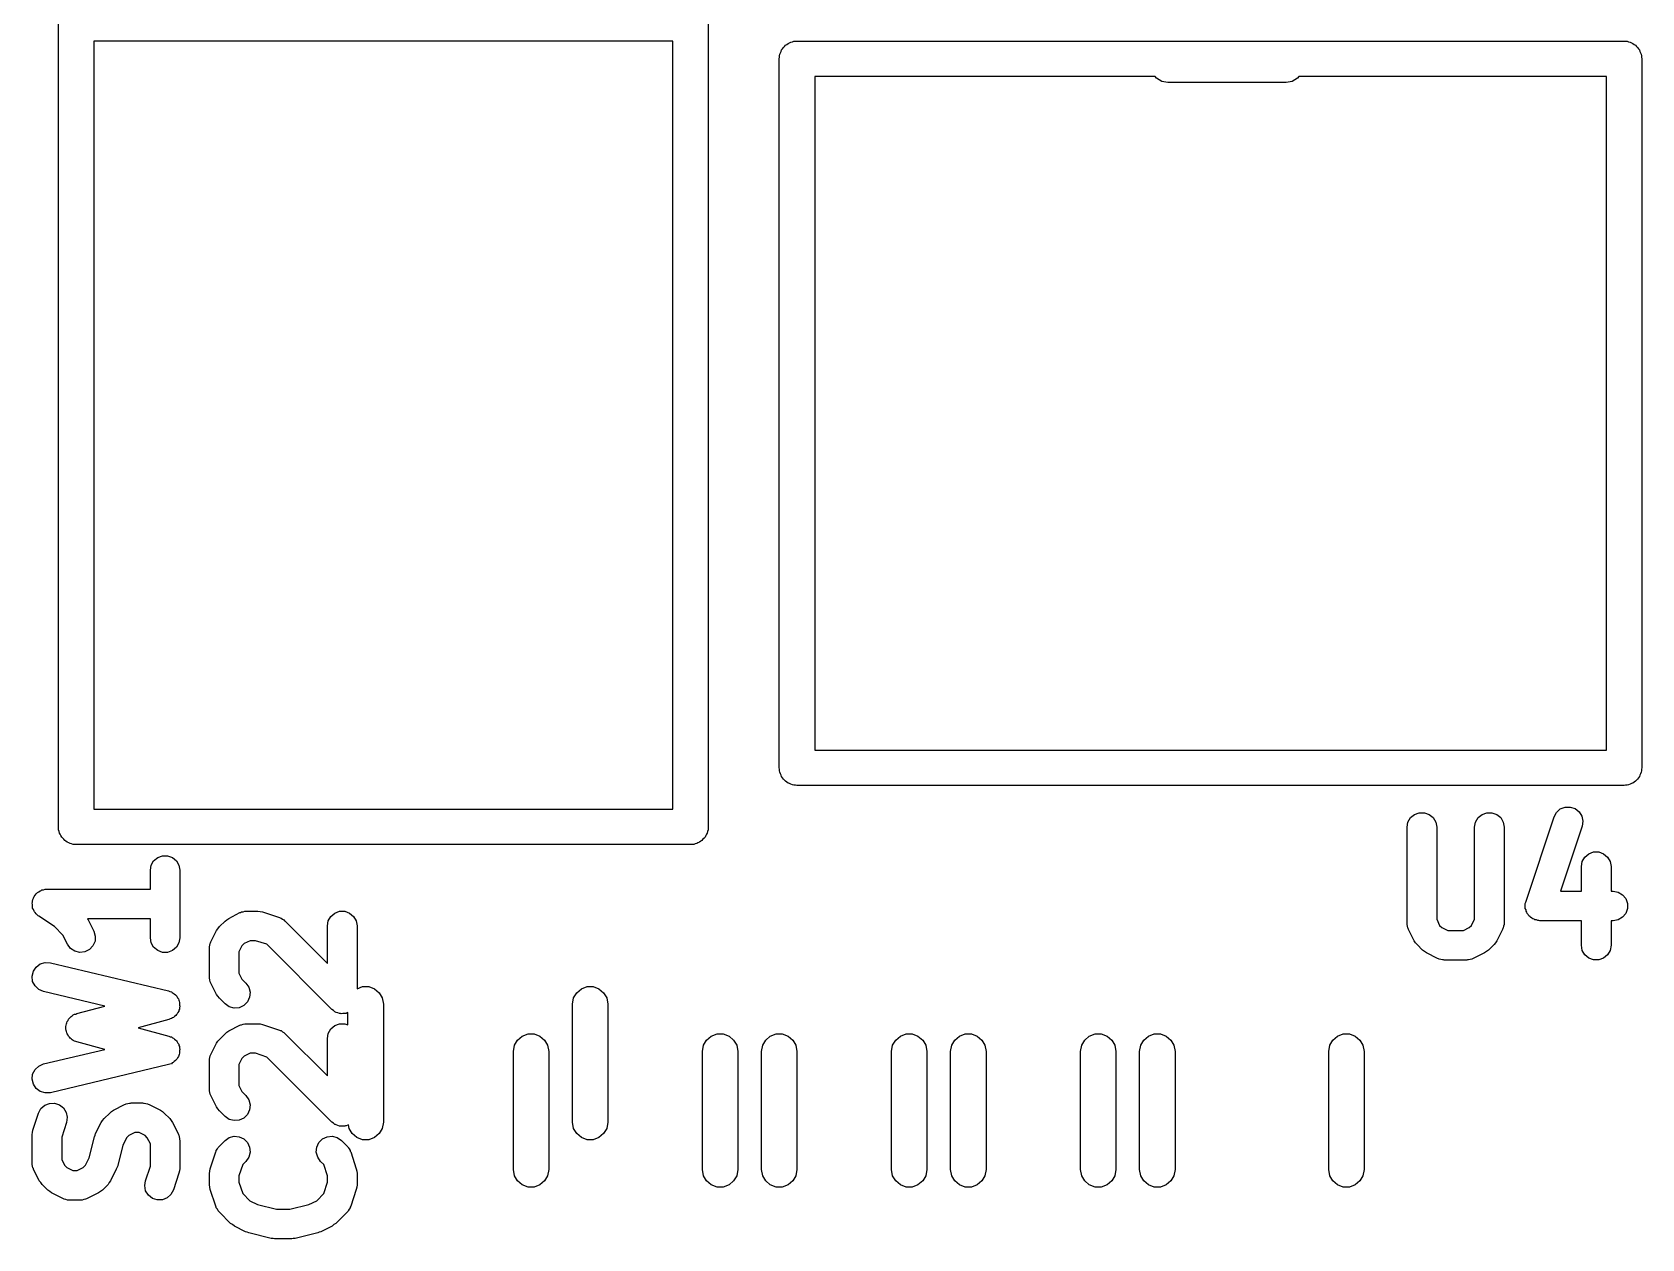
# Model space of a CAD drawing. Extents: x 133.5 to 186.6, y -127.2 to -72.7.
# Drawn here: x 163.01 to 169.82, y -103.44 to -98.34 of the extents above; entities that cross this region are included whole.
import ezdxf

# ---------------------------------------------------------------- set-up
doc = ezdxf.new("R2010")
doc.units = 0
doc.header["$MEASUREMENT"] = 0
doc.layers.add('BLACK', color=7, linetype='CONTINUOUS')

msp = doc.modelspace()

# ---------------------------------------------------------------- linework, layer by layer
at = {"layer": 'Black'}
for p, q in [((163.125, -101.7), (163.125, -98.3)), ((165.875, -98.3), (165.875, -101.7)), ((163.275, -98.375), (163.275, -101.625)), ((165.725, -98.375), (163.275, -98.375)), ((165.725, -101.625), (165.725, -98.375)), ((166.18, -98.4243), (166.183, -98.4187)), ((166.183, -98.4187), (166.185, -98.4125)), ((166.185, -98.4125), (166.189, -98.4075)), ((166.189, -98.4075), (166.193, -98.4018)), ((166.193, -98.4018), (166.198, -98.3976)), ((166.198, -98.3976), (166.202, -98.3925)), ((166.202, -98.3925), (166.207, -98.3893)), ((166.207, -98.3893), (166.213, -98.385)), ((166.213, -98.385), (166.219, -98.3828)), ((166.219, -98.3828), (166.224, -98.3795)), ((166.224, -98.3795), (166.231, -98.3784)), ((166.231, -98.3784), (166.237, -98.3761)), ((166.237, -98.3761), (166.244, -98.3761)), ((166.244, -98.3761), (166.25, -98.375)), ((166.25, -98.375), (169.75, -98.375)), ((169.75, -98.375), (169.756, -98.3761)), ((169.756, -98.3761), (169.763, -98.3761)), ((169.763, -98.3761), (169.769, -98.3784)), ((169.769, -98.3784), (169.776, -98.3795)), ((169.776, -98.3795), (169.781, -98.3828)), ((169.781, -98.3828), (169.787, -98.385)), ((169.787, -98.385), (169.793, -98.3893)), ((169.793, -98.3893), (169.798, -98.3925)), ((169.798, -98.3925), (169.802, -98.3976)), ((169.802, -98.3976), (169.807, -98.4018)), ((169.807, -98.4018), (169.811, -98.4075)), ((169.811, -98.4075), (169.815, -98.4125)), ((169.815, -98.4125), (169.817, -98.4187)), ((169.817, -98.4187), (169.82, -98.4243)), ((166.175, -98.45), (166.176, -98.4435)), ((166.175, -101.45), (166.175, -98.45)), ((166.176, -98.437), (166.178, -98.4308)), ((166.176, -98.4435), (166.176, -98.437)), ((166.178, -98.4308), (166.18, -98.4243)), ((169.82, -98.4243), (169.822, -98.4308)), ((169.822, -98.4308), (169.824, -98.437)), ((169.824, -98.437), (169.824, -98.4435)), ((169.824, -98.4435), (169.825, -98.45)), ((169.825, -98.45), (169.825, -101.45)), ((167.766, -98.525), (166.325, -98.525)), ((166.325, -98.525), (166.325, -101.375)), ((167.772, -98.5325), (167.766, -98.525)), ((167.794, -98.5455), (167.772, -98.5325)), ((167.82, -98.55), (167.794, -98.5455)), ((168.32, -98.55), (167.82, -98.55)), ((168.346, -98.5455), (168.32, -98.55)), ((168.368, -98.5325), (168.346, -98.5455)), ((168.374, -98.525), (168.368, -98.5325)), ((169.675, -98.525), (168.374, -98.525)), ((169.675, -101.375), (169.675, -98.525)), ((166.325, -101.375), (169.675, -101.375)), ((166.176, -101.456), (166.175, -101.45)), ((166.176, -101.463), (166.176, -101.456)), ((166.178, -101.469), (166.176, -101.463)), ((166.18, -101.476), (166.178, -101.469)), ((166.183, -101.481), (166.18, -101.476)), ((166.185, -101.487), (166.183, -101.481)), ((169.817, -101.481), (169.815, -101.487)), ((169.82, -101.476), (169.817, -101.481)), ((169.822, -101.469), (169.82, -101.476)), ((169.824, -101.463), (169.822, -101.469)), ((169.825, -101.45), (169.824, -101.456)), ((169.824, -101.456), (169.824, -101.463)), ((166.189, -101.493), (166.185, -101.487)), ((166.193, -101.498), (166.189, -101.493)), ((166.198, -101.502), (166.193, -101.498)), ((166.202, -101.507), (166.198, -101.502)), ((166.207, -101.511), (166.202, -101.507)), ((166.213, -101.515), (166.207, -101.511)), ((166.219, -101.517), (166.213, -101.515)), ((166.224, -101.52), (166.219, -101.517)), ((166.231, -101.522), (166.224, -101.52)), ((166.237, -101.524), (166.231, -101.522)), ((166.244, -101.524), (166.237, -101.524)), ((166.25, -101.525), (166.244, -101.524)), ((169.75, -101.525), (166.25, -101.525)), ((169.756, -101.524), (169.75, -101.525)), ((169.763, -101.524), (169.756, -101.524)), ((169.769, -101.522), (169.763, -101.524)), ((169.776, -101.52), (169.769, -101.522)), ((169.781, -101.517), (169.776, -101.52)), ((169.787, -101.515), (169.781, -101.517)), ((169.793, -101.511), (169.787, -101.515)), ((169.798, -101.507), (169.793, -101.511)), ((169.802, -101.502), (169.798, -101.507)), ((169.807, -101.498), (169.802, -101.502)), ((169.811, -101.493), (169.807, -101.498)), ((169.815, -101.487), (169.811, -101.493)), ((169.48, -101.624), (169.501, -101.616)), ((169.501, -101.616), (169.522, -101.616)), ((169.522, -101.616), (169.543, -101.622)), ((163.275, -101.625), (165.725, -101.625)), ((168.832, -101.701), (168.835, -101.68)), ((168.835, -101.68), (168.846, -101.661)), ((168.846, -101.661), (168.863, -101.647)), ((168.863, -101.647), (168.883, -101.64)), ((168.883, -101.64), (168.905, -101.64)), ((168.905, -101.64), (168.925, -101.647)), ((168.925, -101.647), (168.942, -101.661)), ((168.942, -101.661), (168.953, -101.68)), ((168.953, -101.68), (168.957, -101.701)), ((169.117, -101.701), (169.121, -101.68)), ((169.121, -101.68), (169.132, -101.661)), ((169.132, -101.661), (169.149, -101.647)), ((169.149, -101.647), (169.169, -101.64)), ((169.169, -101.64), (169.191, -101.64)), ((169.191, -101.64), (169.211, -101.647)), ((169.211, -101.647), (169.228, -101.661)), ((169.228, -101.661), (169.238, -101.68)), ((169.238, -101.68), (169.242, -101.701)), ((169.335, -102.015), (169.454, -101.658)), ((169.454, -101.658), (169.464, -101.639)), ((169.464, -101.639), (169.48, -101.624)), ((169.543, -101.622), (169.56, -101.636)), ((169.56, -101.636), (169.571, -101.654)), ((169.571, -101.654), (169.576, -101.676)), ((169.576, -101.676), (169.572, -101.697)), ((163.126, -101.706), (163.125, -101.7)), ((163.126, -101.713), (163.126, -101.706)), ((163.128, -101.719), (163.126, -101.713)), ((163.13, -101.726), (163.128, -101.719)), ((163.133, -101.731), (163.13, -101.726)), ((163.135, -101.737), (163.133, -101.731)), ((163.139, -101.743), (163.135, -101.737)), ((163.143, -101.748), (163.139, -101.743)), ((163.148, -101.752), (163.143, -101.748)), ((163.152, -101.757), (163.148, -101.752)), ((165.852, -101.752), (165.848, -101.757)), ((165.857, -101.748), (165.852, -101.752)), ((165.861, -101.743), (165.857, -101.748)), ((165.865, -101.737), (165.861, -101.743)), ((165.867, -101.731), (165.865, -101.737)), ((165.87, -101.726), (165.867, -101.731)), ((165.872, -101.719), (165.87, -101.726)), ((165.874, -101.713), (165.872, -101.719)), ((165.875, -101.7), (165.874, -101.706)), ((165.874, -101.706), (165.874, -101.713)), ((168.832, -102.106), (168.832, -101.701)), ((168.957, -101.701), (168.957, -102.091)), ((169.117, -102.091), (169.117, -101.701)), ((169.242, -101.701), (169.242, -102.106)), ((169.572, -101.697), (169.481, -101.972)), ((163.157, -101.761), (163.152, -101.757)), ((163.162, -101.765), (163.157, -101.761)), ((163.169, -101.767), (163.162, -101.765)), ((163.174, -101.77), (163.169, -101.767)), ((163.181, -101.772), (163.174, -101.77)), ((163.187, -101.774), (163.181, -101.772)), ((163.194, -101.774), (163.187, -101.774)), ((163.2, -101.775), (163.194, -101.774)), ((165.8, -101.775), (163.2, -101.775)), ((163.545, -101.829), (163.565, -101.822)), ((163.565, -101.822), (163.587, -101.822)), ((163.587, -101.822), (163.607, -101.829)), ((165.806, -101.774), (165.8, -101.775)), ((165.813, -101.774), (165.806, -101.774)), ((165.819, -101.772), (165.813, -101.774)), ((165.826, -101.77), (165.819, -101.772)), ((165.831, -101.767), (165.826, -101.77)), ((165.838, -101.765), (165.831, -101.767)), ((165.843, -101.761), (165.838, -101.765)), ((165.848, -101.757), (165.843, -101.761)), ((169.584, -101.828), (169.601, -101.814)), ((169.601, -101.814), (169.621, -101.806)), ((169.621, -101.806), (169.643, -101.806)), ((169.643, -101.806), (169.663, -101.814)), ((169.663, -101.814), (169.68, -101.828)), ((163.514, -101.883), (163.517, -101.862)), ((163.514, -101.964), (163.514, -101.883)), ((163.517, -101.862), (163.528, -101.843)), ((163.528, -101.843), (163.545, -101.829)), ((163.607, -101.829), (163.624, -101.843)), ((163.624, -101.843), (163.635, -101.862)), ((163.635, -101.862), (163.639, -101.883)), ((163.639, -101.883), (163.639, -102.169)), ((169.57, -101.868), (169.573, -101.846)), ((169.57, -101.972), (169.57, -101.868)), ((169.573, -101.846), (169.584, -101.828)), ((169.68, -101.828), (169.691, -101.846)), ((169.691, -101.846), (169.695, -101.868)), ((169.695, -101.868), (169.695, -101.972)), ((163.014, -102.022), (163.015, -102.019)), ((163.015, -102.03), (163.014, -102.022)), ((163.015, -102.015), (163.017, -102.008)), ((163.015, -102.019), (163.015, -102.015)), ((163.017, -102.008), (163.019, -102.001)), ((163.019, -102.001), (163.021, -101.998)), ((163.021, -101.998), (163.022, -101.995)), ((163.022, -101.995), (163.027, -101.989)), ((163.027, -101.989), (163.031, -101.983)), ((163.031, -101.983), (163.034, -101.981)), ((163.034, -101.981), (163.036, -101.978)), ((163.036, -101.978), (163.042, -101.975)), ((163.042, -101.975), (163.048, -101.97)), ((163.048, -101.97), (163.052, -101.969)), ((163.052, -101.969), (163.055, -101.967)), ((163.055, -101.967), (163.062, -101.966)), ((163.062, -101.966), (163.069, -101.964)), ((163.069, -101.964), (163.073, -101.964)), ((163.073, -101.964), (163.076, -101.964)), ((163.076, -101.964), (163.514, -101.964)), ((169.332, -102.024), (169.334, -102.019)), ((169.332, -102.03), (169.332, -102.024)), ((169.334, -102.019), (169.335, -102.015)), ((169.481, -101.972), (169.57, -101.972)), ((169.695, -101.972), (169.704, -101.972)), ((169.704, -101.972), (169.725, -101.976)), ((169.725, -101.976), (169.744, -101.987)), ((169.744, -101.987), (169.758, -102.003)), ((169.758, -102.003), (169.765, -102.024)), ((169.765, -102.024), (169.765, -102.045)), ((163.015, -102.037), (163.015, -102.03)), ((163.016, -102.04), (163.015, -102.037)), ((163.016, -102.044), (163.016, -102.04)), ((163.02, -102.05), (163.016, -102.044)), ((163.022, -102.057), (163.02, -102.05)), ((163.024, -102.06), (163.022, -102.057)), ((163.026, -102.063), (163.024, -102.06)), ((163.031, -102.068), (163.026, -102.063)), ((163.036, -102.074), (163.031, -102.068)), ((163.039, -102.076), (163.036, -102.074)), ((163.042, -102.078), (163.039, -102.076)), ((163.108, -102.122), (163.042, -102.078)), ((163.514, -102.089), (163.248, -102.089)), ((163.248, -102.089), (163.251, -102.093)), ((163.251, -102.093), (163.275, -102.141)), ((163.514, -102.169), (163.514, -102.089)), ((163.83, -102.099), (163.838, -102.093)), ((163.838, -102.093), (163.846, -102.087)), ((163.846, -102.087), (163.893, -102.063)), ((163.893, -102.063), (163.897, -102.062)), ((163.897, -102.062), (163.9, -102.06)), ((163.9, -102.06), (163.907, -102.059)), ((163.907, -102.059), (163.914, -102.057)), ((163.914, -102.057), (163.918, -102.057)), ((163.918, -102.057), (163.921, -102.057)), ((163.921, -102.057), (163.969, -102.057)), ((163.969, -102.057), (163.979, -102.058)), ((163.979, -102.058), (163.989, -102.06)), ((163.989, -102.06), (164.06, -102.084)), ((164.06, -102.084), (164.063, -102.085)), ((164.063, -102.085), (164.067, -102.086)), ((164.067, -102.086), (164.073, -102.09)), ((164.073, -102.09), (164.079, -102.094)), ((164.079, -102.094), (164.082, -102.097)), ((164.267, -102.098), (164.278, -102.079)), ((164.278, -102.079), (164.295, -102.065)), ((164.295, -102.065), (164.315, -102.057)), ((164.315, -102.057), (164.337, -102.057)), ((164.337, -102.057), (164.357, -102.065)), ((164.357, -102.065), (164.374, -102.079)), ((164.374, -102.079), (164.385, -102.098)), ((168.957, -102.091), (168.969, -102.117)), ((169.105, -102.117), (169.117, -102.091)), ((169.332, -102.036), (169.332, -102.03)), ((169.332, -102.041), (169.332, -102.036)), ((169.332, -102.045), (169.332, -102.041)), ((169.335, -102.051), (169.332, -102.045)), ((169.336, -102.057), (169.335, -102.051)), ((169.338, -102.061), (169.336, -102.057)), ((169.34, -102.066), (169.338, -102.061)), ((169.344, -102.071), (169.34, -102.066)), ((169.347, -102.076), (169.344, -102.071)), ((169.351, -102.079), (169.347, -102.076)), ((169.354, -102.082), (169.351, -102.079)), ((169.359, -102.086), (169.354, -102.082)), ((169.364, -102.089), (169.359, -102.086)), ((169.369, -102.091), (169.364, -102.089)), ((169.373, -102.093), (169.369, -102.091)), ((169.379, -102.094), (169.373, -102.093)), ((169.385, -102.096), (169.379, -102.094)), ((169.389, -102.096), (169.385, -102.096)), ((169.394, -102.097), (169.389, -102.096)), ((169.725, -102.093), (169.704, -102.097)), ((169.744, -102.082), (169.725, -102.093)), ((169.758, -102.066), (169.744, -102.082)), ((169.765, -102.045), (169.758, -102.066)), ((163.144, -102.158), (163.108, -102.122)), ((163.163, -102.197), (163.144, -102.158)), ((163.275, -102.141), (163.281, -102.162)), ((163.281, -102.162), (163.28, -102.184)), ((163.77, -102.186), (163.794, -102.139)), ((163.794, -102.139), (163.8, -102.131)), ((163.8, -102.131), (163.806, -102.122)), ((163.806, -102.122), (163.83, -102.099)), ((164.082, -102.097), (164.085, -102.099)), ((164.085, -102.099), (164.264, -102.278)), ((164.264, -102.119), (164.267, -102.098)), ((164.264, -102.278), (164.264, -102.119)), ((164.385, -102.098), (164.389, -102.119)), ((164.389, -102.119), (164.389, -102.385)), ((168.832, -102.11), (168.832, -102.106)), ((168.832, -102.113), (168.832, -102.11)), ((168.834, -102.12), (168.832, -102.113)), ((168.835, -102.127), (168.834, -102.12)), ((168.837, -102.13), (168.835, -102.127)), ((168.838, -102.134), (168.837, -102.13)), ((168.862, -102.182), (168.838, -102.134)), ((168.969, -102.117), (168.979, -102.126)), ((168.979, -102.126), (169.004, -102.139)), ((169.004, -102.139), (169.07, -102.139)), ((169.07, -102.139), (169.095, -102.126)), ((169.095, -102.126), (169.105, -102.117)), ((169.236, -102.134), (169.212, -102.182)), ((169.237, -102.13), (169.236, -102.134)), ((169.238, -102.127), (169.237, -102.13)), ((169.24, -102.12), (169.238, -102.127)), ((169.242, -102.113), (169.24, -102.12)), ((169.242, -102.106), (169.242, -102.11)), ((169.242, -102.11), (169.242, -102.113)), ((169.57, -102.097), (169.394, -102.097)), ((169.57, -102.201), (169.57, -102.097)), ((169.704, -102.097), (169.695, -102.097)), ((169.695, -102.097), (169.695, -102.201)), ((163.176, -102.214), (163.163, -102.197)), ((163.194, -102.226), (163.176, -102.214)), ((163.215, -102.231), (163.194, -102.226)), ((163.237, -102.229), (163.215, -102.231)), ((163.256, -102.219), (163.237, -102.229)), ((163.271, -102.203), (163.256, -102.219)), ((163.28, -102.184), (163.271, -102.203)), ((163.517, -102.19), (163.514, -102.169)), ((163.528, -102.209), (163.517, -102.19)), ((163.545, -102.223), (163.528, -102.209)), ((163.565, -102.231), (163.545, -102.223)), ((163.587, -102.231), (163.565, -102.231)), ((163.607, -102.223), (163.587, -102.231)), ((163.624, -102.209), (163.607, -102.223)), ((163.635, -102.19), (163.624, -102.209)), ((163.639, -102.169), (163.635, -102.19)), ((163.764, -102.207), (163.766, -102.2)), ((163.764, -102.211), (163.764, -102.207)), ((163.764, -102.214), (163.764, -102.211)), ((163.764, -102.333), (163.764, -102.214)), ((163.766, -102.2), (163.767, -102.193)), ((163.767, -102.193), (163.769, -102.19)), ((163.769, -102.19), (163.77, -102.186)), ((163.901, -102.204), (163.889, -102.229)), ((163.889, -102.229), (163.889, -102.319)), ((163.911, -102.194), (163.901, -102.204)), ((163.936, -102.182), (163.911, -102.194)), ((163.959, -102.182), (163.936, -102.182)), ((164.007, -102.197), (163.959, -102.182)), ((164.282, -102.473), (164.007, -102.197)), ((168.868, -102.19), (168.862, -102.182)), ((168.874, -102.198), (168.868, -102.19)), ((168.897, -102.222), (168.874, -102.198)), ((168.906, -102.227), (168.897, -102.222)), ((168.914, -102.233), (168.906, -102.227)), ((168.961, -102.257), (168.914, -102.233)), ((169.16, -102.233), (169.112, -102.257)), ((169.168, -102.227), (169.16, -102.233)), ((169.176, -102.222), (169.168, -102.227)), ((169.2, -102.198), (169.176, -102.222)), ((169.206, -102.19), (169.2, -102.198)), ((169.212, -102.182), (169.206, -102.19)), ((169.573, -102.223), (169.57, -102.201)), ((169.584, -102.241), (169.573, -102.223)), ((169.691, -102.223), (169.68, -102.241)), ((169.695, -102.201), (169.691, -102.223)), ((163.019, -102.311), (163.031, -102.293)), ((163.031, -102.293), (163.048, -102.28)), ((163.048, -102.28), (163.069, -102.274)), ((163.069, -102.274), (163.091, -102.275)), ((163.091, -102.275), (163.591, -102.394)), ((168.965, -102.258), (168.961, -102.257)), ((168.968, -102.26), (168.965, -102.258)), ((168.975, -102.261), (168.968, -102.26)), ((168.982, -102.263), (168.975, -102.261)), ((168.986, -102.263), (168.982, -102.263)), ((168.989, -102.264), (168.986, -102.263)), ((169.085, -102.264), (168.989, -102.264)), ((169.088, -102.263), (169.085, -102.264)), ((169.092, -102.263), (169.088, -102.263)), ((169.099, -102.261), (169.092, -102.263)), ((169.106, -102.26), (169.099, -102.261)), ((169.109, -102.258), (169.106, -102.26)), ((169.112, -102.257), (169.109, -102.258)), ((169.601, -102.255), (169.584, -102.241)), ((169.621, -102.263), (169.601, -102.255)), ((169.643, -102.263), (169.621, -102.263)), ((169.663, -102.255), (169.643, -102.263)), ((169.68, -102.241), (169.663, -102.255)), ((163.014, -102.332), (163.019, -102.311)), ((163.016, -102.354), (163.014, -102.332)), ((163.026, -102.373), (163.016, -102.354)), ((163.764, -102.337), (163.764, -102.333)), ((163.764, -102.34), (163.764, -102.337)), ((163.766, -102.347), (163.764, -102.34)), ((163.767, -102.355), (163.766, -102.347)), ((163.769, -102.358), (163.767, -102.355)), ((163.77, -102.361), (163.769, -102.358)), ((163.794, -102.409), (163.77, -102.361)), ((163.889, -102.319), (163.901, -102.344)), ((163.901, -102.344), (163.918, -102.361)), ((163.918, -102.361), (163.93, -102.378)), ((163.042, -102.388), (163.026, -102.373)), ((163.062, -102.397), (163.042, -102.388)), ((163.321, -102.458), (163.062, -102.397)), ((163.591, -102.394), (163.597, -102.396)), ((163.597, -102.396), (163.603, -102.398)), ((163.603, -102.398), (163.606, -102.401)), ((163.606, -102.401), (163.611, -102.403)), ((163.611, -102.403), (163.615, -102.407)), ((163.615, -102.407), (163.62, -102.411)), ((163.62, -102.411), (163.623, -102.414)), ((163.623, -102.414), (163.626, -102.417)), ((163.626, -102.417), (163.629, -102.423)), ((163.629, -102.423), (163.633, -102.428)), ((163.633, -102.428), (163.634, -102.433)), ((163.634, -102.433), (163.636, -102.437)), ((163.636, -102.437), (163.637, -102.443)), ((163.8, -102.417), (163.794, -102.409)), ((163.806, -102.425), (163.8, -102.417)), ((163.83, -102.449), (163.806, -102.425)), ((163.934, -102.421), (163.925, -102.441)), ((163.93, -102.378), (163.936, -102.399)), ((163.936, -102.399), (163.934, -102.421)), ((164.389, -102.385), (164.412, -102.376)), ((164.412, -102.376), (164.438, -102.376)), ((164.438, -102.376), (164.463, -102.385)), ((164.463, -102.385), (164.482, -102.402)), ((164.482, -102.402), (164.495, -102.424)), ((164.495, -102.424), (164.5, -102.45)), ((165.3, -102.45), (165.305, -102.424)), ((165.305, -102.424), (165.318, -102.402)), ((165.318, -102.402), (165.338, -102.385)), ((165.338, -102.385), (165.362, -102.376)), ((165.362, -102.376), (165.388, -102.376)), ((165.388, -102.376), (165.412, -102.385)), ((165.412, -102.385), (165.432, -102.402)), ((165.432, -102.402), (165.445, -102.424)), ((165.445, -102.424), (165.45, -102.45)), ((163.175, -102.506), (163.179, -102.503)), ((163.179, -102.503), (163.183, -102.499)), ((163.183, -102.499), (163.188, -102.496)), ((163.188, -102.496), (163.193, -102.493)), ((163.193, -102.493), (163.198, -102.492)), ((163.198, -102.492), (163.203, -102.49)), ((163.203, -102.49), (163.321, -102.458)), ((163.616, -102.502), (163.612, -102.506)), ((163.622, -102.498), (163.616, -102.502)), ((163.624, -102.494), (163.622, -102.498)), ((163.627, -102.491), (163.624, -102.494)), ((163.63, -102.485), (163.627, -102.491)), ((163.634, -102.48), (163.63, -102.485)), ((163.635, -102.475), (163.634, -102.48)), ((163.637, -102.471), (163.635, -102.475)), ((163.637, -102.443), (163.638, -102.449)), ((163.639, -102.458), (163.637, -102.465)), ((163.637, -102.465), (163.637, -102.471)), ((163.638, -102.449), (163.638, -102.454)), ((163.638, -102.454), (163.639, -102.458)), ((163.847, -102.461), (163.83, -102.449)), ((163.868, -102.467), (163.847, -102.461)), ((163.89, -102.465), (163.868, -102.467)), ((163.91, -102.456), (163.89, -102.465)), ((163.925, -102.441), (163.91, -102.456)), ((164.289, -102.477), (164.282, -102.473)), ((164.295, -102.483), (164.289, -102.477)), ((164.298, -102.484), (164.295, -102.483)), ((164.3, -102.485), (164.298, -102.484)), ((164.308, -102.487), (164.3, -102.485)), ((164.315, -102.49), (164.308, -102.487)), ((164.318, -102.49), (164.315, -102.49)), ((164.321, -102.491), (164.318, -102.49)), ((164.329, -102.49), (164.321, -102.491)), ((164.337, -102.49), (164.329, -102.49)), ((164.34, -102.489), (164.337, -102.49)), ((164.342, -102.489), (164.34, -102.489)), ((164.35, -102.485), (164.342, -102.489)), ((164.35, -102.538), (164.35, -102.485)), ((164.35, -102.485), (164.35, -102.485)), ((164.5, -102.45), (164.5, -102.95)), ((165.3, -102.95), (165.3, -102.45)), ((165.45, -102.45), (165.45, -102.95)), ((163.157, -102.545), (163.158, -102.539)), ((163.157, -102.55), (163.157, -102.545)), ((163.157, -102.555), (163.157, -102.55)), ((163.158, -102.561), (163.157, -102.555)), ((163.158, -102.539), (163.159, -102.534)), ((163.159, -102.566), (163.158, -102.561)), ((163.159, -102.534), (163.161, -102.529)), ((163.161, -102.571), (163.159, -102.566)), ((163.161, -102.529), (163.162, -102.524)), ((163.162, -102.576), (163.161, -102.571)), ((163.162, -102.524), (163.166, -102.519)), ((163.166, -102.519), (163.168, -102.514)), ((163.168, -102.514), (163.172, -102.51)), ((163.172, -102.51), (163.175, -102.506)), ((163.592, -102.515), (163.462, -102.55)), ((163.462, -102.55), (163.592, -102.585)), ((163.598, -102.512), (163.592, -102.515)), ((163.604, -102.511), (163.598, -102.512)), ((163.608, -102.508), (163.604, -102.511)), ((163.612, -102.506), (163.608, -102.508)), ((163.83, -102.575), (163.838, -102.569)), ((163.838, -102.569), (163.846, -102.563)), ((163.846, -102.563), (163.893, -102.539)), ((163.893, -102.539), (163.897, -102.538)), ((163.897, -102.538), (163.9, -102.537)), ((163.9, -102.537), (163.907, -102.535)), ((163.907, -102.535), (163.914, -102.533)), ((163.914, -102.533), (163.918, -102.533)), ((163.918, -102.533), (163.921, -102.533)), ((163.921, -102.533), (163.969, -102.533)), ((163.969, -102.533), (163.979, -102.534)), ((163.979, -102.534), (163.989, -102.536)), ((163.989, -102.536), (164.06, -102.56)), ((164.06, -102.56), (164.063, -102.561)), ((164.063, -102.561), (164.067, -102.562)), ((164.067, -102.562), (164.073, -102.567)), ((164.073, -102.567), (164.079, -102.57)), ((164.079, -102.57), (164.082, -102.573)), ((164.082, -102.573), (164.085, -102.575)), ((164.267, -102.574), (164.278, -102.555)), ((164.278, -102.555), (164.295, -102.541)), ((164.295, -102.541), (164.315, -102.534)), ((164.315, -102.534), (164.337, -102.534)), ((164.337, -102.534), (164.35, -102.538)), ((163.166, -102.581), (163.162, -102.576)), ((163.168, -102.586), (163.166, -102.581)), ((163.172, -102.59), (163.168, -102.586)), ((163.175, -102.594), (163.172, -102.59)), ((163.179, -102.597), (163.175, -102.594)), ((163.183, -102.601), (163.179, -102.597)), ((163.188, -102.604), (163.183, -102.601)), ((163.193, -102.607), (163.188, -102.604)), ((163.198, -102.608), (163.193, -102.607)), ((163.203, -102.61), (163.198, -102.608)), ((163.321, -102.642), (163.203, -102.61)), ((163.592, -102.585), (163.598, -102.588)), ((163.598, -102.588), (163.604, -102.589)), ((163.604, -102.589), (163.608, -102.592)), ((163.608, -102.592), (163.612, -102.594)), ((163.612, -102.594), (163.616, -102.598)), ((163.616, -102.598), (163.622, -102.602)), ((163.622, -102.602), (163.624, -102.606)), ((163.624, -102.606), (163.627, -102.609)), ((163.627, -102.609), (163.63, -102.615)), ((163.63, -102.615), (163.634, -102.62)), ((163.634, -102.62), (163.635, -102.625)), ((163.635, -102.625), (163.637, -102.629)), ((163.637, -102.629), (163.637, -102.635)), ((163.637, -102.635), (163.639, -102.642)), ((163.77, -102.663), (163.794, -102.615)), ((163.794, -102.615), (163.8, -102.607)), ((163.8, -102.607), (163.806, -102.599)), ((163.806, -102.599), (163.83, -102.575)), ((164.085, -102.575), (164.264, -102.754)), ((164.264, -102.595), (164.267, -102.574)), ((164.264, -102.754), (164.264, -102.595)), ((165.05, -102.65), (165.055, -102.624)), ((165.055, -102.624), (165.068, -102.602)), ((165.068, -102.602), (165.088, -102.585)), ((165.088, -102.585), (165.112, -102.576)), ((165.112, -102.576), (165.138, -102.576)), ((165.138, -102.576), (165.162, -102.585)), ((165.162, -102.585), (165.182, -102.602)), ((165.182, -102.602), (165.195, -102.624)), ((165.195, -102.624), (165.2, -102.65)), ((165.85, -102.65), (165.855, -102.624)), ((165.855, -102.624), (165.868, -102.602)), ((165.868, -102.602), (165.887, -102.585)), ((165.887, -102.585), (165.912, -102.576)), ((165.912, -102.576), (165.938, -102.576)), ((165.938, -102.576), (165.963, -102.585)), ((165.963, -102.585), (165.982, -102.602)), ((165.982, -102.602), (165.995, -102.624)), ((165.995, -102.624), (166, -102.65)), ((166.1, -102.65), (166.105, -102.624)), ((166.105, -102.624), (166.118, -102.602)), ((166.118, -102.602), (166.137, -102.585)), ((166.137, -102.585), (166.162, -102.576)), ((166.162, -102.576), (166.188, -102.576)), ((166.188, -102.576), (166.213, -102.585)), ((166.213, -102.585), (166.232, -102.602)), ((166.232, -102.602), (166.245, -102.624)), ((166.245, -102.624), (166.25, -102.65)), ((166.65, -102.65), (166.655, -102.624)), ((166.655, -102.624), (166.668, -102.602)), ((166.668, -102.602), (166.688, -102.585)), ((166.688, -102.585), (166.712, -102.576)), ((166.712, -102.576), (166.738, -102.576)), ((166.738, -102.576), (166.762, -102.585)), ((166.762, -102.585), (166.782, -102.602)), ((166.782, -102.602), (166.795, -102.624)), ((166.795, -102.624), (166.8, -102.65)), ((166.9, -102.65), (166.905, -102.624)), ((166.905, -102.624), (166.918, -102.602)), ((166.918, -102.602), (166.938, -102.585)), ((166.938, -102.585), (166.962, -102.576)), ((166.962, -102.576), (166.988, -102.576)), ((166.988, -102.576), (167.012, -102.585)), ((167.012, -102.585), (167.032, -102.602)), ((167.032, -102.602), (167.045, -102.624)), ((167.045, -102.624), (167.05, -102.65)), ((167.45, -102.65), (167.455, -102.624)), ((167.455, -102.624), (167.468, -102.602)), ((167.468, -102.602), (167.487, -102.585)), ((167.487, -102.585), (167.512, -102.576)), ((167.512, -102.576), (167.538, -102.576)), ((167.538, -102.576), (167.562, -102.585)), ((167.562, -102.585), (167.582, -102.602)), ((167.582, -102.602), (167.595, -102.624)), ((167.595, -102.624), (167.6, -102.65)), ((167.7, -102.65), (167.705, -102.624)), ((167.705, -102.624), (167.718, -102.602)), ((167.718, -102.602), (167.737, -102.585)), ((167.737, -102.585), (167.762, -102.576)), ((167.762, -102.576), (167.788, -102.576)), ((167.788, -102.576), (167.812, -102.585)), ((167.812, -102.585), (167.832, -102.602)), ((167.832, -102.602), (167.845, -102.624)), ((167.845, -102.624), (167.85, -102.65)), ((168.5, -102.65), (168.505, -102.624)), ((168.505, -102.624), (168.518, -102.602)), ((168.518, -102.602), (168.537, -102.585)), ((168.537, -102.585), (168.562, -102.576)), ((168.562, -102.576), (168.588, -102.576)), ((168.588, -102.576), (168.612, -102.585)), ((168.612, -102.585), (168.632, -102.602)), ((168.632, -102.602), (168.645, -102.624)), ((168.645, -102.624), (168.65, -102.65)), ((163.042, -102.712), (163.062, -102.703)), ((163.062, -102.703), (163.321, -102.642)), ((163.591, -102.706), (163.091, -102.825)), ((163.597, -102.704), (163.591, -102.706)), ((163.603, -102.702), (163.597, -102.704)), ((163.606, -102.699), (163.603, -102.702)), ((163.611, -102.697), (163.606, -102.699)), ((163.615, -102.693), (163.611, -102.697)), ((163.62, -102.689), (163.615, -102.693)), ((163.623, -102.686), (163.62, -102.689)), ((163.626, -102.683), (163.623, -102.686)), ((163.629, -102.677), (163.626, -102.683)), ((163.633, -102.672), (163.629, -102.677)), ((163.634, -102.667), (163.633, -102.672)), ((163.636, -102.663), (163.634, -102.667)), ((163.637, -102.657), (163.636, -102.663)), ((163.638, -102.651), (163.637, -102.657)), ((163.639, -102.642), (163.638, -102.646)), ((163.638, -102.646), (163.638, -102.651)), ((163.764, -102.683), (163.766, -102.676)), ((163.764, -102.687), (163.764, -102.683)), ((163.764, -102.69), (163.764, -102.687)), ((163.764, -102.81), (163.764, -102.69)), ((163.766, -102.676), (163.767, -102.669)), ((163.767, -102.669), (163.769, -102.666)), ((163.769, -102.666), (163.77, -102.663)), ((163.901, -102.68), (163.889, -102.705)), ((163.889, -102.705), (163.889, -102.795)), ((163.911, -102.67), (163.901, -102.68)), ((163.936, -102.658), (163.911, -102.67)), ((163.959, -102.658), (163.936, -102.658)), ((164.007, -102.674), (163.959, -102.658)), ((164.282, -102.949), (164.007, -102.674)), ((165.05, -103.15), (165.05, -102.65)), ((165.2, -102.65), (165.2, -103.15)), ((165.85, -103.15), (165.85, -102.65)), ((166, -102.65), (166, -103.15)), ((166.1, -103.15), (166.1, -102.65)), ((166.25, -102.65), (166.25, -103.15)), ((166.65, -103.15), (166.65, -102.65)), ((166.8, -102.65), (166.8, -103.15)), ((166.9, -103.15), (166.9, -102.65)), ((167.05, -102.65), (167.05, -103.15)), ((167.45, -103.15), (167.45, -102.65)), ((167.6, -102.65), (167.6, -103.15)), ((167.7, -103.15), (167.7, -102.65)), ((167.85, -102.65), (167.85, -103.15)), ((168.5, -103.15), (168.5, -102.65)), ((168.65, -102.65), (168.65, -103.15)), ((163.014, -102.768), (163.016, -102.746)), ((163.019, -102.789), (163.014, -102.768)), ((163.016, -102.746), (163.026, -102.727)), ((163.026, -102.727), (163.042, -102.712)), ((163.031, -102.807), (163.019, -102.789)), ((163.048, -102.82), (163.031, -102.807)), ((163.069, -102.826), (163.048, -102.82)), ((163.091, -102.825), (163.069, -102.826)), ((163.764, -102.813), (163.764, -102.81)), ((163.764, -102.817), (163.764, -102.813)), ((163.766, -102.824), (163.764, -102.817)), ((163.767, -102.831), (163.766, -102.824)), ((163.769, -102.834), (163.767, -102.831)), ((163.77, -102.837), (163.769, -102.834)), ((163.794, -102.885), (163.77, -102.837)), ((163.889, -102.795), (163.901, -102.82)), ((163.901, -102.82), (163.918, -102.837)), ((163.918, -102.837), (163.93, -102.855)), ((163.017, -102.983), (163.041, -102.911)), ((163.041, -102.911), (163.051, -102.892)), ((163.051, -102.892), (163.067, -102.878)), ((163.067, -102.878), (163.087, -102.87)), ((163.087, -102.87), (163.109, -102.869)), ((163.109, -102.869), (163.13, -102.876)), ((163.13, -102.876), (163.147, -102.889)), ((163.147, -102.889), (163.158, -102.908)), ((163.158, -102.908), (163.162, -102.929)), ((163.318, -102.934), (163.342, -102.911)), ((163.342, -102.911), (163.35, -102.905)), ((163.35, -102.905), (163.358, -102.899)), ((163.358, -102.899), (163.405, -102.875)), ((163.405, -102.875), (163.409, -102.874)), ((163.409, -102.874), (163.412, -102.872)), ((163.412, -102.872), (163.419, -102.871)), ((163.419, -102.871), (163.426, -102.869)), ((163.426, -102.869), (163.43, -102.869)), ((163.43, -102.869), (163.433, -102.868)), ((163.433, -102.868), (163.481, -102.868)), ((163.481, -102.868), (163.485, -102.869)), ((163.485, -102.869), (163.488, -102.869)), ((163.488, -102.869), (163.495, -102.871)), ((163.495, -102.871), (163.502, -102.872)), ((163.502, -102.872), (163.505, -102.874)), ((163.505, -102.874), (163.509, -102.875)), ((163.509, -102.875), (163.557, -102.899)), ((163.557, -102.899), (163.565, -102.905)), ((163.565, -102.905), (163.573, -102.911)), ((163.573, -102.911), (163.597, -102.934)), ((163.8, -102.893), (163.794, -102.885)), ((163.806, -102.901), (163.8, -102.893)), ((163.83, -102.925), (163.806, -102.901)), ((163.934, -102.897), (163.925, -102.917)), ((163.93, -102.855), (163.936, -102.876)), ((163.936, -102.876), (163.934, -102.897)), ((163.159, -102.951), (163.139, -103.013)), ((163.162, -102.929), (163.159, -102.951)), ((163.282, -102.998), (163.306, -102.951)), ((163.306, -102.951), (163.312, -102.943)), ((163.312, -102.943), (163.318, -102.934)), ((163.597, -102.934), (163.602, -102.943)), ((163.602, -102.943), (163.608, -102.951)), ((163.608, -102.951), (163.632, -102.998)), ((163.847, -102.938), (163.83, -102.925)), ((163.868, -102.943), (163.847, -102.938)), ((163.89, -102.941), (163.868, -102.943)), ((163.91, -102.932), (163.89, -102.941)), ((163.925, -102.917), (163.91, -102.932)), ((164.289, -102.954), (164.282, -102.949)), ((164.295, -102.959), (164.289, -102.954)), ((164.298, -102.96), (164.295, -102.959)), ((164.3, -102.961), (164.298, -102.96)), ((164.308, -102.964), (164.3, -102.961)), ((164.315, -102.966), (164.308, -102.964)), ((164.318, -102.966), (164.315, -102.966)), ((164.321, -102.967), (164.318, -102.966)), ((164.329, -102.966), (164.321, -102.967)), ((164.337, -102.966), (164.329, -102.966)), ((164.34, -102.965), (164.337, -102.966)), ((164.342, -102.965), (164.34, -102.965)), ((164.35, -102.962), (164.342, -102.965)), ((164.352, -102.961), (164.35, -102.962)), ((164.355, -102.976), (164.352, -102.961)), ((164.368, -102.998), (164.355, -102.976)), ((164.495, -102.976), (164.482, -102.998)), ((164.5, -102.95), (164.495, -102.976)), ((165.305, -102.976), (165.3, -102.95)), ((165.318, -102.998), (165.305, -102.976)), ((165.445, -102.976), (165.432, -102.998)), ((165.45, -102.95), (165.445, -102.976)), ((163.014, -103.002), (163.015, -102.993)), ((163.014, -103.121), (163.014, -103.002)), ((163.015, -102.993), (163.017, -102.983)), ((163.139, -103.013), (163.139, -103.107)), ((163.255, -103.1), (163.277, -103.011)), ((163.277, -103.011), (163.28, -103.005)), ((163.28, -103.005), (163.282, -102.998)), ((163.397, -103.048), (163.375, -103.137)), ((163.413, -103.016), (163.397, -103.048)), ((163.423, -103.006), (163.413, -103.016)), ((163.448, -102.993), (163.423, -103.006)), ((163.466, -102.993), (163.448, -102.993)), ((163.492, -103.006), (163.466, -102.993)), ((163.501, -103.016), (163.492, -103.006)), ((163.514, -103.041), (163.501, -103.016)), ((163.514, -103.135), (163.514, -103.041)), ((163.632, -102.998), (163.633, -103.002)), ((163.633, -103.002), (163.635, -103.005)), ((163.635, -103.005), (163.636, -103.012)), ((163.636, -103.012), (163.638, -103.019)), ((163.638, -103.019), (163.638, -103.023)), ((163.638, -103.023), (163.639, -103.026)), ((163.639, -103.026), (163.639, -103.145)), ((163.806, -103.051), (163.83, -103.027)), ((163.83, -103.027), (163.847, -103.015)), ((163.847, -103.015), (163.868, -103.009)), ((163.868, -103.009), (163.89, -103.011)), ((163.89, -103.011), (163.91, -103.02)), ((163.91, -103.02), (163.925, -103.036)), ((163.925, -103.036), (163.934, -103.055)), ((164.218, -103.055), (164.227, -103.036)), ((164.227, -103.036), (164.243, -103.02)), ((164.243, -103.02), (164.262, -103.011)), ((164.262, -103.011), (164.284, -103.009)), ((164.284, -103.009), (164.305, -103.015)), ((164.305, -103.015), (164.323, -103.027)), ((164.323, -103.027), (164.347, -103.051)), ((164.387, -103.015), (164.368, -102.998)), ((164.412, -103.024), (164.387, -103.015)), ((164.438, -103.024), (164.412, -103.024)), ((164.463, -103.015), (164.438, -103.024)), ((164.482, -102.998), (164.463, -103.015)), ((165.338, -103.015), (165.318, -102.998)), ((165.362, -103.024), (165.338, -103.015)), ((165.388, -103.024), (165.362, -103.024)), ((165.412, -103.015), (165.388, -103.024)), ((165.432, -102.998), (165.412, -103.015)), ((163.139, -103.107), (163.151, -103.132)), ((163.239, -103.132), (163.255, -103.1)), ((163.767, -103.147), (163.791, -103.075)), ((163.791, -103.075), (163.792, -103.072)), ((163.792, -103.072), (163.793, -103.069)), ((163.793, -103.069), (163.798, -103.063)), ((163.798, -103.063), (163.801, -103.056)), ((163.801, -103.056), (163.804, -103.054)), ((163.804, -103.054), (163.806, -103.051)), ((163.918, -103.116), (163.905, -103.129)), ((163.93, -103.098), (163.918, -103.116)), ((163.936, -103.077), (163.93, -103.098)), ((163.934, -103.055), (163.936, -103.077)), ((164.216, -103.077), (164.218, -103.055)), ((164.222, -103.098), (164.216, -103.077)), ((164.234, -103.116), (164.222, -103.098)), ((164.248, -103.129), (164.234, -103.116)), ((164.347, -103.051), (164.349, -103.054)), ((164.349, -103.054), (164.351, -103.056)), ((164.351, -103.056), (164.355, -103.063)), ((164.355, -103.063), (164.359, -103.069)), ((164.359, -103.069), (164.36, -103.072)), ((164.36, -103.072), (164.362, -103.075)), ((164.362, -103.075), (164.385, -103.147)), ((163.014, -103.125), (163.014, -103.121)), ((163.014, -103.129), (163.014, -103.125)), ((163.016, -103.136), (163.014, -103.129)), ((163.017, -103.143), (163.016, -103.136)), ((163.019, -103.146), (163.017, -103.143)), ((163.02, -103.149), (163.019, -103.146)), ((163.044, -103.197), (163.02, -103.149)), ((163.151, -103.132), (163.161, -103.141)), ((163.161, -103.141), (163.186, -103.154)), ((163.186, -103.154), (163.204, -103.154)), ((163.204, -103.154), (163.23, -103.141)), ((163.23, -103.141), (163.239, -103.132)), ((163.37, -103.149), (163.346, -103.197)), ((163.372, -103.143), (163.37, -103.149)), ((163.375, -103.137), (163.372, -103.143)), ((163.493, -103.197), (163.514, -103.135)), ((163.635, -103.165), (163.612, -103.236)), ((163.637, -103.155), (163.635, -103.165)), ((163.639, -103.145), (163.637, -103.155)), ((163.764, -103.167), (163.765, -103.157)), ((163.764, -103.214), (163.764, -103.167)), ((163.765, -103.157), (163.767, -103.147)), ((163.905, -103.129), (163.889, -103.177)), ((163.889, -103.177), (163.889, -103.204)), ((164.264, -103.177), (164.248, -103.129)), ((164.264, -103.204), (164.264, -103.177)), ((164.385, -103.147), (164.387, -103.157)), ((164.387, -103.157), (164.389, -103.167)), ((164.389, -103.167), (164.389, -103.214)), ((165.055, -103.176), (165.05, -103.15)), ((165.068, -103.198), (165.055, -103.176)), ((165.195, -103.176), (165.182, -103.198)), ((165.2, -103.15), (165.195, -103.176)), ((165.855, -103.176), (165.85, -103.15)), ((165.868, -103.198), (165.855, -103.176)), ((165.995, -103.176), (165.982, -103.198)), ((166, -103.15), (165.995, -103.176)), ((166.105, -103.176), (166.1, -103.15)), ((166.118, -103.198), (166.105, -103.176)), ((166.245, -103.176), (166.232, -103.198)), ((166.25, -103.15), (166.245, -103.176)), ((166.655, -103.176), (166.65, -103.15)), ((166.668, -103.198), (166.655, -103.176)), ((166.795, -103.176), (166.782, -103.198)), ((166.8, -103.15), (166.795, -103.176)), ((166.905, -103.176), (166.9, -103.15)), ((166.918, -103.198), (166.905, -103.176)), ((167.045, -103.176), (167.032, -103.198)), ((167.05, -103.15), (167.045, -103.176)), ((167.455, -103.176), (167.45, -103.15)), ((167.468, -103.198), (167.455, -103.176)), ((167.595, -103.176), (167.582, -103.198)), ((167.6, -103.15), (167.595, -103.176)), ((167.705, -103.176), (167.7, -103.15)), ((167.718, -103.198), (167.705, -103.176)), ((167.845, -103.176), (167.832, -103.198)), ((167.85, -103.15), (167.845, -103.176)), ((168.505, -103.176), (168.5, -103.15)), ((168.518, -103.198), (168.505, -103.176)), ((168.645, -103.176), (168.632, -103.198)), ((168.65, -103.15), (168.645, -103.176)), ((163.05, -103.205), (163.044, -103.197)), ((163.056, -103.213), (163.05, -103.205)), ((163.08, -103.237), (163.056, -103.213)), ((163.088, -103.243), (163.08, -103.237)), ((163.096, -103.249), (163.088, -103.243)), ((163.143, -103.273), (163.096, -103.249)), ((163.295, -103.249), (163.247, -103.273)), ((163.303, -103.243), (163.295, -103.249)), ((163.311, -103.237), (163.303, -103.243)), ((163.335, -103.213), (163.311, -103.237)), ((163.34, -103.205), (163.335, -103.213)), ((163.346, -103.197), (163.34, -103.205)), ((163.49, -103.218), (163.493, -103.197)), ((163.494, -103.24), (163.49, -103.218)), ((163.506, -103.258), (163.494, -103.24)), ((163.612, -103.236), (163.601, -103.256)), ((163.765, -103.224), (163.764, -103.214)), ((163.767, -103.234), (163.765, -103.224)), ((163.791, -103.305), (163.767, -103.234)), ((163.889, -103.204), (163.905, -103.252)), ((163.905, -103.252), (163.935, -103.282)), ((164.218, -103.282), (164.248, -103.252)), ((164.248, -103.252), (164.264, -103.204)), ((164.385, -103.234), (164.362, -103.305)), ((164.387, -103.224), (164.385, -103.234)), ((164.389, -103.214), (164.387, -103.224)), ((165.088, -103.215), (165.068, -103.198)), ((165.112, -103.224), (165.088, -103.215)), ((165.138, -103.224), (165.112, -103.224)), ((165.162, -103.215), (165.138, -103.224)), ((165.182, -103.198), (165.162, -103.215)), ((165.887, -103.215), (165.868, -103.198)), ((165.912, -103.224), (165.887, -103.215)), ((165.938, -103.224), (165.912, -103.224)), ((165.963, -103.215), (165.938, -103.224)), ((165.982, -103.198), (165.963, -103.215)), ((166.137, -103.215), (166.118, -103.198)), ((166.162, -103.224), (166.137, -103.215)), ((166.188, -103.224), (166.162, -103.224)), ((166.213, -103.215), (166.188, -103.224)), ((166.232, -103.198), (166.213, -103.215)), ((166.688, -103.215), (166.668, -103.198)), ((166.712, -103.224), (166.688, -103.215)), ((166.738, -103.224), (166.712, -103.224)), ((166.762, -103.215), (166.738, -103.224)), ((166.782, -103.198), (166.762, -103.215)), ((166.938, -103.215), (166.918, -103.198)), ((166.962, -103.224), (166.938, -103.215)), ((166.988, -103.224), (166.962, -103.224)), ((167.012, -103.215), (166.988, -103.224)), ((167.032, -103.198), (167.012, -103.215)), ((167.487, -103.215), (167.468, -103.198)), ((167.512, -103.224), (167.487, -103.215)), ((167.538, -103.224), (167.512, -103.224)), ((167.562, -103.215), (167.538, -103.224)), ((167.582, -103.198), (167.562, -103.215)), ((167.737, -103.215), (167.718, -103.198)), ((167.762, -103.224), (167.737, -103.215)), ((167.788, -103.224), (167.762, -103.224)), ((167.812, -103.215), (167.788, -103.224)), ((167.832, -103.198), (167.812, -103.215)), ((168.537, -103.215), (168.518, -103.198)), ((168.562, -103.224), (168.537, -103.215)), ((168.588, -103.224), (168.562, -103.224)), ((168.612, -103.215), (168.588, -103.224)), ((168.632, -103.198), (168.612, -103.215)), ((163.147, -103.274), (163.143, -103.273)), ((163.15, -103.275), (163.147, -103.274)), ((163.157, -103.277), (163.15, -103.275)), ((163.164, -103.279), (163.157, -103.277)), ((163.168, -103.279), (163.164, -103.279)), ((163.171, -103.279), (163.168, -103.279)), ((163.219, -103.279), (163.171, -103.279)), ((163.223, -103.279), (163.219, -103.279)), ((163.226, -103.279), (163.223, -103.279)), ((163.233, -103.277), (163.226, -103.279)), ((163.24, -103.275), (163.233, -103.277)), ((163.244, -103.274), (163.24, -103.275)), ((163.247, -103.273), (163.244, -103.274)), ((163.523, -103.272), (163.506, -103.258)), ((163.543, -103.278), (163.523, -103.272)), ((163.565, -103.278), (163.543, -103.278)), ((163.585, -103.27), (163.565, -103.278)), ((163.601, -103.256), (163.585, -103.27)), ((163.792, -103.309), (163.791, -103.305)), ((163.793, -103.312), (163.792, -103.309)), ((163.798, -103.318), (163.793, -103.312)), ((163.801, -103.325), (163.798, -103.318)), ((163.935, -103.282), (163.967, -103.298)), ((163.967, -103.298), (164.048, -103.318)), ((164.048, -103.318), (164.104, -103.318)), ((164.104, -103.318), (164.185, -103.298)), ((164.185, -103.298), (164.218, -103.282)), ((164.355, -103.318), (164.351, -103.325)), ((164.359, -103.312), (164.355, -103.318)), ((164.36, -103.309), (164.359, -103.312)), ((164.362, -103.305), (164.36, -103.309)), ((163.804, -103.327), (163.801, -103.325)), ((163.806, -103.33), (163.804, -103.327)), ((163.853, -103.378), (163.806, -103.33)), ((163.862, -103.383), (163.853, -103.378)), ((163.87, -103.389), (163.862, -103.383)), ((163.917, -103.413), (163.87, -103.389)), ((164.283, -103.389), (164.235, -103.413)), ((164.291, -103.383), (164.283, -103.389)), ((164.299, -103.378), (164.291, -103.383)), ((164.347, -103.33), (164.299, -103.378)), ((164.349, -103.327), (164.347, -103.33)), ((164.351, -103.325), (164.349, -103.327)), ((163.924, -103.415), (163.917, -103.413)), ((163.93, -103.418), (163.924, -103.415)), ((164.025, -103.442), (163.93, -103.418)), ((164.033, -103.442), (164.025, -103.442)), ((164.04, -103.443), (164.033, -103.442)), ((164.112, -103.443), (164.04, -103.443)), ((164.119, -103.442), (164.112, -103.443)), ((164.127, -103.442), (164.119, -103.442)), ((164.222, -103.418), (164.127, -103.442)), ((164.229, -103.415), (164.222, -103.418)), ((164.235, -103.413), (164.229, -103.415))]:
    msp.add_line(p, q, dxfattribs=at)

doc.saveas('drawing.dxf')
